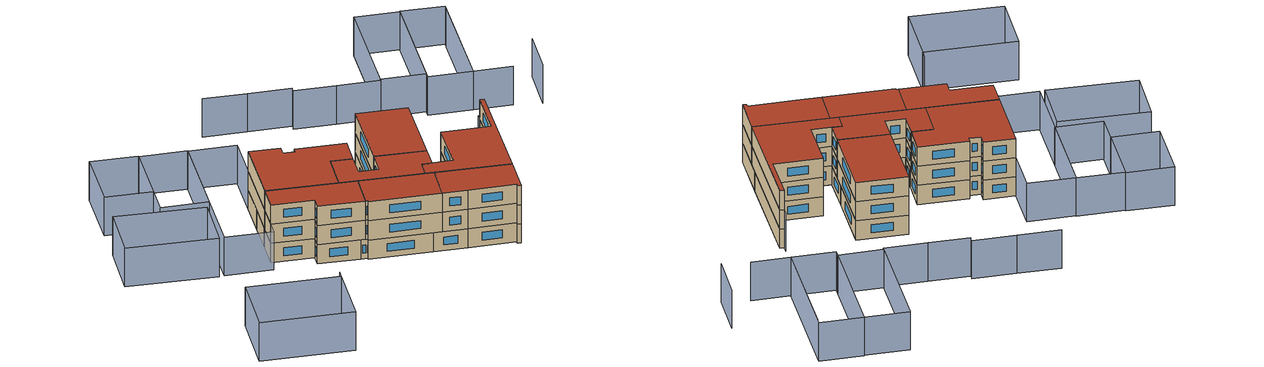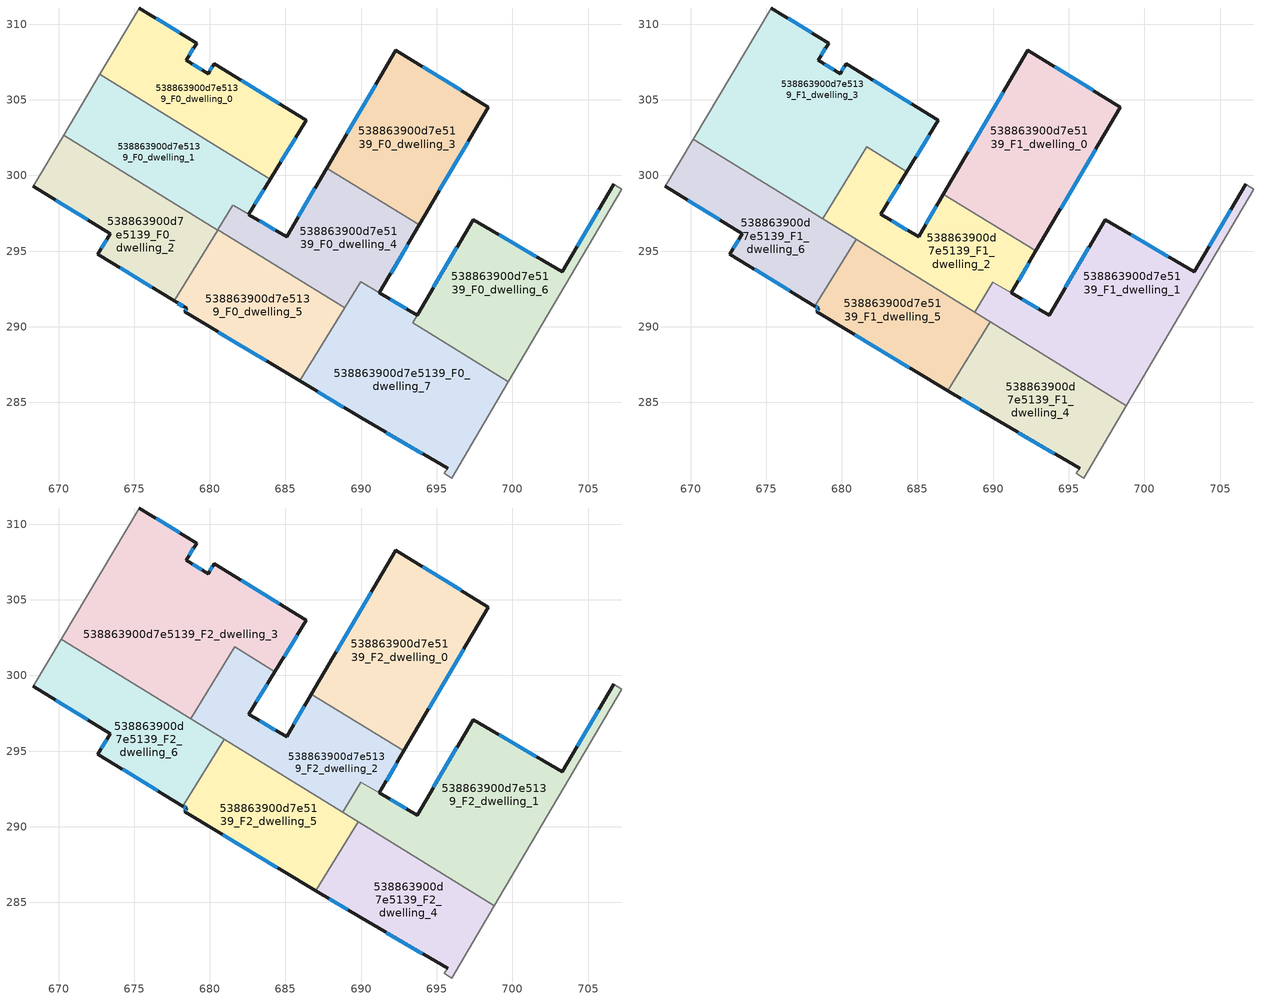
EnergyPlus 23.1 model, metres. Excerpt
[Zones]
538863900d7e5139_F0_dwelling_0
 floor ground (EU_floor_Construction): 680.28,307.37 686.37,303.65 683.98,299.75 672.73,306.68 675.34,311.07 679.12,308.75 678.43,307.63 679.89,306.73 z0
 wall outside (EU_wall_Construction): 683.99,299.76 686.37,303.65 680.28,307.37 679.89,306.73 678.43,307.63 679.12,308.75 675.34,311.07 z0:3
 wall adiabatic (EU_wall_Construction): 675.34,311.07 672.73,306.68 z0:3
 wall to 538863900d7e5139_F0_dwelling_1 (EU_wall_Construction): 672.73,306.68 682.97,300.38 / 682.98,300.37 683.98,299.75 z0:3
 window (EU_Window_Construction): 678.01,309.43 676.44,310.39 / 678.63,307.96 678.92,308.42 / 679.46,307 678.86,307.36 / 680.16,307.19 680,306.92 / 684.59,304.74 682.06,306.28 / 684.68,300.9 685.67,302.51 z0.88:2.12
538863900d7e5139_F0_dwelling_1
 floor ground (EU_floor_Construction): 683.99,299.75 682.56,297.42 681.53,298.03 680.52,296.39 670.34,302.66 672.73,306.68 z0
 wall outside (EU_wall_Construction): 682.56,297.42 683.99,299.75 z0:3
 wall to 538863900d7e5139_F0_dwelling_2 (EU_wall_Construction): 670.34,302.66 680.52,296.39 z0:3
 wall adiabatic (EU_wall_Construction): 672.73,306.68 670.34,302.66 z0:3
 wall to 538863900d7e5139_F0_dwelling_4 (EU_wall_Construction): 681.53,298.03 682.56,297.42 / 680.54,296.41 681.53,298.02 z0:3
 wall to 538863900d7e5139_F0_dwelling_5 (EU_wall_Construction): 680.52,296.39 680.54,296.41 z0:3
 window (EU_Window_Construction): 682.98,298.11 683.57,299.07 z0.88:2.12
538863900d7e5139_F0_dwelling_2
 floor ground (EU_floor_Construction): 680.52,296.39 677.65,291.71 672.59,294.81 673.42,296.16 668.34,299.27 670.34,302.66 z0
 wall outside (EU_wall_Construction): 668.34,299.27 673.42,296.16 672.59,294.81 677.65,291.71 z0:3
 wall adiabatic (EU_wall_Construction): 670.34,302.66 668.34,299.27 z0:3
 wall to 538863900d7e5139_F0_dwelling_5 (EU_wall_Construction): 677.65,291.71 680.52,296.39 z0:3
 window (EU_Window_Construction): 669.82,298.36 671.93,297.07 / 674.07,293.9 676.17,292.62 / 673.18,295.76 672.83,295.2 z0.88:2.12
538863900d7e5139_F0_dwelling_3
 floor ground (EU_floor_Construction): 698.4,304.53 693.84,296.73 687.72,300.49 692.28,308.29 z0
 wall outside (EU_wall_Construction): 693.84,296.73 698.4,304.53 692.28,308.29 687.72,300.49 z0:3
 wall to 538863900d7e5139_F0_dwelling_4 (EU_wall_Construction): 687.72,300.49 693.84,296.73 z0:3
 window (EU_Window_Construction): 690.95,306.01 689.06,302.77 / 696.61,305.63 694.07,307.19 / 695.17,299.01 697.06,302.24 z0.88:2.12
538863900d7e5139_F0_dwelling_4
 floor ground (EU_floor_Construction): 693.83,296.73 691.21,292.24 689.96,292.96 688.91,291.26 680.54,296.41 681.53,298.02 685.07,295.96 687.72,300.49 z0
 wall outside (EU_wall_Construction): 687.72,300.49 685.07,295.96 682.56,297.42 / 691.21,292.24 693.83,296.73 z0:3
 wall to 538863900d7e5139_F0_dwelling_5 (EU_wall_Construction): 680.54,296.41 688.91,291.26 z0:3
 wall to 538863900d7e5139_F0_dwelling_7 (EU_wall_Construction): 688.91,291.26 689.96,292.96 691.21,292.24 z0:3
 window (EU_Window_Construction): 684.34,296.39 683.3,296.99 / 686.95,299.17 685.85,297.29 / 691.98,293.55 693.06,295.41 z0.88:2.12
538863900d7e5139_F0_dwelling_5
 floor ground (EU_floor_Construction): 688.91,291.26 685.94,286.42 678.33,290.99 678.47,291.21 677.65,291.71 680.54,296.41 z0
 wall outside (EU_wall_Construction): 677.65,291.71 678.47,291.21 678.33,290.99 685.94,286.42 z0:3
 wall to 538863900d7e5139_F0_dwelling_7 (EU_wall_Construction): 685.94,286.42 688.91,291.26 z0:3
 window (EU_Window_Construction): 677.89,291.57 678.23,291.36 / 680.56,289.65 683.71,287.76 / 678.43,291.15 678.37,291.05 z0.88:2.12
538863900d7e5139_F0_dwelling_6
 floor ground (EU_floor_Construction): 707.21,299.1 699.73,286.37 693.4,290.26 697.39,297.09 703.3,293.63 706.69,299.42 z0
 wall outside (EU_wall_Construction): 706.69,299.42 703.3,293.63 697.39,297.09 693.7,290.78 z0:3
 wall adiabatic (EU_wall_Construction): 699.73,286.37 707.21,299.1 706.69,299.42 z0:3
 wall to 538863900d7e5139_F0_dwelling_7 (EU_wall_Construction): 693.7,290.78 693.4,290.26 699.73,286.37 z0:3
 window (EU_Window_Construction): 701.57,294.64 699.12,296.08 / 705.7,297.73 704.29,295.33 / 696.31,295.24 694.78,292.62 z0.88:2.12
538863900d7e5139_F0_dwelling_7
 floor ground (EU_floor_Construction): 693.7,290.78 693.4,290.26 699.73,286.37 695.99,280.01 695.51,280.31 695.71,280.65 690,283.98 685.94,286.42 689.96,292.96 z0
 wall outside (EU_wall_Construction): 685.94,286.42 690,283.98 695.71,280.65 / 693.7,290.78 691.21,292.24 z0:3
 wall adiabatic (EU_wall_Construction): 695.71,280.65 695.51,280.31 695.99,280.01 699.73,286.37 z0:3
 window (EU_Window_Construction): 691.67,283.01 694.04,281.62 / 687.13,285.71 688.81,284.7 / 692.97,291.21 691.94,291.81 z0.88:2.12
538863900d7e5139_F1_dwelling_0
 floor outside (EU_floor_Construction): 693.84,296.73 692.83,295.01 693.83,296.73 687.72,300.49 z3
 floor to 538863900d7e5139_F0_dwelling_3 (EU_floor_Construction): 698.4,304.53 693.84,296.73 687.72,300.49 692.28,308.29 z3
 floor to 538863900d7e5139_F0_dwelling_4 (EU_floor_Construction): 693.83,296.73 692.83,295.01 686.72,298.77 687.72,300.49 z3
 wall outside (EU_wall_Construction): 692.83,295.01 698.4,304.53 692.28,308.29 686.72,298.77 z3:6
 wall to 538863900d7e5139_F1_dwelling_2 (EU_wall_Construction): 686.72,298.77 692.83,295.01 z3:6
 window (EU_Window_Construction): 690.66,305.5 688.35,301.56 / 696.61,305.63 694.07,307.19 / 694.46,297.8 696.77,301.74 z3.88:5.12
538863900d7e5139_F1_dwelling_1
 floor to 538863900d7e5139_F0_dwelling_6 (EU_floor_Construction): 707.21,299.1 699.73,286.37 693.4,290.26 697.39,297.09 703.3,293.63 706.69,299.42 z3
 floor to 538863900d7e5139_F0_dwelling_7 (EU_floor_Construction): 693.7,290.78 693.4,290.26 699.73,286.37 698.81,284.8 688.77,290.97 689.99,292.95 z3
 wall outside (EU_wall_Construction): 706.69,299.42 703.3,293.63 697.39,297.09 693.7,290.78 691.21,292.24 z3:6
 wall to 538863900d7e5139_F1_dwelling_2 (EU_wall_Construction): 691.21,292.24 689.99,292.95 688.77,290.97 z3:6
 wall adiabatic (EU_wall_Construction): 698.81,284.8 707.21,299.1 706.69,299.42 z3:6
 wall to 538863900d7e5139_F1_dwelling_4 (EU_wall_Construction): 689.8,290.34 698.81,284.8 z3:6
 wall to 538863900d7e5139_F1_dwelling_5 (EU_wall_Construction): 688.77,290.97 689.8,290.34 z3:6
 window (EU_Window_Construction): 696.31,295.24 694.78,292.62 / 701.57,294.64 699.12,296.08 / 705.7,297.73 704.29,295.33 / 692.97,291.2 691.94,291.81 z3.88:5.12
538863900d7e5139_F1_dwelling_2
 floor to 538863900d7e5139_F0_dwelling_1 (EU_floor_Construction): 683.99,299.75 682.56,297.43 681.53,298.03 680.52,296.39 678.89,297.39 681.34,301.38 z3
 floor to 538863900d7e5139_F0_dwelling_4 (EU_floor_Construction): 692.83,295.01 691.21,292.24 689.96,292.96 688.91,291.26 680.54,296.41 681.53,298.03 682.56,297.42 685.07,295.96 686.72,298.77 z3
 floor to 538863900d7e5139_F0_dwelling_0 (EU_floor_Construction): 684.3,300.26 683.99,299.75 681.34,301.38 681.66,301.89 z3
 floor to 538863900d7e5139_F0_dwelling_5 (EU_floor_Construction): 688.91,291.26 688.75,290.99 680.37,296.14 680.54,296.41 z3
 floor to 538863900d7e5139_F0_dwelling_2 (EU_floor_Construction): 680.52,296.39 680.37,296.14 678.74,297.15 678.89,297.39 z3
 floor to 538863900d7e5139_F0_dwelling_7 (EU_floor_Construction): 691.21,292.24 689.99,292.95 688.77,290.97 688.75,290.99 689.96,292.96 z3
 wall outside (EU_wall_Construction): 686.72,298.77 685.07,295.96 682.56,297.42 684.3,300.26 / 691.21,292.24 692.83,295.01 z3:6
 wall to 538863900d7e5139_F1_dwelling_3 (EU_wall_Construction): 684.3,300.26 681.66,301.89 678.74,297.15 z3:6
 wall to 538863900d7e5139_F1_dwelling_5 (EU_wall_Construction): 680.94,295.79 688.77,290.97 z3:6
 wall to 538863900d7e5139_F1_dwelling_6 (EU_wall_Construction): 678.74,297.15 680.94,295.79 z3:6
 window (EU_Window_Construction): 683.07,298.25 683.79,299.43 / 684.34,296.39 683.3,297 / 686.24,297.95 685.55,296.79 / 691.68,293.05 692.35,294.2 z3.88:5.12
538863900d7e5139_F1_dwelling_3
 floor to 538863900d7e5139_F0_dwelling_0 (EU_floor_Construction): 680.28,307.37 686.37,303.65 684.3,300.26 681.66,301.89 681.34,301.38 672.73,306.68 675.34,311.07 679.12,308.75 678.43,307.63 679.89,306.73 z3
 floor to 538863900d7e5139_F0_dwelling_1 (EU_floor_Construction): 681.34,301.38 678.89,297.39 670.34,302.66 672.73,306.68 z3
 floor to 538863900d7e5139_F0_dwelling_2 (EU_floor_Construction): 678.89,297.39 678.74,297.15 670.19,302.4 670.34,302.66 z3
 wall outside (EU_wall_Construction): 684.3,300.26 686.37,303.65 680.28,307.37 679.89,306.73 678.43,307.63 679.12,308.75 675.34,311.07 z3:6
 wall adiabatic (EU_wall_Construction): 675.34,311.07 670.19,302.4 z3:6
 wall to 538863900d7e5139_F1_dwelling_6 (EU_wall_Construction): 670.19,302.4 678.74,297.15 z3:6
 window (EU_Window_Construction): 684.59,304.74 682.06,306.28 / 684.9,301.25 685.76,302.66 / 678.01,309.43 676.44,310.39 / 678.63,307.96 678.92,308.42 / 679.46,307 678.86,307.36 / 680.16,307.19 680,306.92 z3.88:5.12
538863900d7e5139_F1_dwelling_4
 floor to 538863900d7e5139_F0_dwelling_7 (EU_floor_Construction): 698.81,284.8 695.99,280.01 695.51,280.31 695.71,280.65 690,283.98 687,285.79 689.8,290.34 z3
 wall outside (EU_wall_Construction): 687,285.79 690,283.98 695.71,280.65 z3:6
 wall to 538863900d7e5139_F1_dwelling_5 (EU_wall_Construction): 689.8,290.34 687,285.79 z3:6
 wall adiabatic (EU_wall_Construction): 695.71,280.65 695.51,280.31 695.99,280.01 698.81,284.8 z3:6
 window (EU_Window_Construction): 687.88,285.26 689.12,284.51 / 691.67,283.01 694.04,281.62 z3.88:5.12
538863900d7e5139_F1_dwelling_5
 floor to 538863900d7e5139_F0_dwelling_5 (EU_floor_Construction): 688.75,290.99 685.94,286.42 678.33,290.99 678.47,291.21 678.22,291.36 680.94,295.79 z3
 floor to 538863900d7e5139_F0_dwelling_7 (EU_floor_Construction): 689.8,290.34 687,285.79 685.94,286.42 688.75,290.99 z3
 wall outside (EU_wall_Construction): 678.22,291.36 678.47,291.21 678.33,290.99 687,285.79 z3:6
 wall to 538863900d7e5139_F1_dwelling_6 (EU_wall_Construction): 680.94,295.79 678.22,291.36 z3:6
 window (EU_Window_Construction): 680.87,289.47 684.46,287.31 / 678.43,291.15 678.37,291.05 / 678.29,291.32 678.39,291.26 z3.88:5.12
538863900d7e5139_F1_dwelling_6
 floor to 538863900d7e5139_F0_dwelling_2 (EU_floor_Construction): 680.37,296.14 677.65,291.71 672.59,294.81 673.42,296.16 668.34,299.27 670.19,302.4 z3
 floor to 538863900d7e5139_F0_dwelling_5 (EU_floor_Construction): 680.94,295.79 678.22,291.36 677.65,291.71 680.37,296.14 z3
 wall outside (EU_wall_Construction): 668.34,299.27 673.42,296.16 672.59,294.81 678.22,291.36 z3:6
 wall adiabatic (EU_wall_Construction): 670.19,302.4 668.34,299.27 z3:6
 window (EU_Window_Construction): 674.24,293.8 676.57,292.37 / 673.18,295.76 672.83,295.2 / 669.82,298.36 671.93,297.07 z3.88:5.12
538863900d7e5139_F2_dwelling_0
 floor to 538863900d7e5139_F1_dwelling_0 (EU_floor_Construction): 698.4,304.53 692.83,295.01 686.72,298.77 692.28,308.29 z6
 wall outside (EU_wall_Construction): 692.83,295.01 698.4,304.53 692.28,308.29 686.72,298.77 z6:9
 wall to 538863900d7e5139_F2_dwelling_2 (EU_wall_Construction): 686.72,298.77 692.83,295.01 z6:9
 window (EU_Window_Construction): 690.66,305.5 688.35,301.56 / 696.61,305.63 694.07,307.19 / 694.46,297.8 696.77,301.74 z6.88:8.12
 roof outside (EU_roof_Construction): 692.83,295.01 698.4,304.53 692.28,308.29 686.72,298.77 z9
538863900d7e5139_F2_dwelling_1
 floor to 538863900d7e5139_F1_dwelling_1 (EU_floor_Construction): 707.21,299.1 698.81,284.8 688.77,290.97 689.99,292.95 693.7,290.78 697.39,297.09 703.3,293.63 706.69,299.42 z6
 wall outside (EU_wall_Construction): 706.69,299.42 703.3,293.63 697.39,297.09 693.7,290.78 691.21,292.24 z6:9
 wall to 538863900d7e5139_F2_dwelling_2 (EU_wall_Construction): 691.21,292.24 689.99,292.95 688.77,290.97 z6:9
 wall adiabatic (EU_wall_Construction): 698.81,284.8 707.21,299.1 706.69,299.42 z6:9
 wall to 538863900d7e5139_F2_dwelling_4 (EU_wall_Construction): 689.8,290.34 698.81,284.8 z6:9
 wall to 538863900d7e5139_F2_dwelling_5 (EU_wall_Construction): 688.77,290.97 689.8,290.34 z6:9
 window (EU_Window_Construction): 696.31,295.24 694.78,292.62 / 701.57,294.64 699.12,296.08 / 705.7,297.73 704.29,295.33 / 692.97,291.2 691.94,291.81 z6.88:8.12
 roof outside (EU_roof_Construction): 698.81,284.8 707.21,299.1 706.69,299.42 703.3,293.63 697.39,297.09 693.7,290.78 689.99,292.95 688.77,290.97 z9
538863900d7e5139_F2_dwelling_2
 floor to 538863900d7e5139_F1_dwelling_2 (EU_floor_Construction): 686.72,298.77 692.83,295.01 691.21,292.24 689.99,292.95 688.77,290.97 678.74,297.15 681.66,301.89 684.3,300.26 682.56,297.42 685.07,295.96 z6
 wall outside (EU_wall_Construction): 686.72,298.77 685.07,295.96 682.56,297.42 684.3,300.26 / 691.21,292.24 692.83,295.01 z6:9
 wall to 538863900d7e5139_F2_dwelling_3 (EU_wall_Construction): 684.3,300.26 681.66,301.89 678.74,297.15 z6:9
 wall to 538863900d7e5139_F2_dwelling_5 (EU_wall_Construction): 680.94,295.79 688.77,290.97 z6:9
 wall to 538863900d7e5139_F2_dwelling_6 (EU_wall_Construction): 678.74,297.15 680.94,295.79 z6:9
 window (EU_Window_Construction): 683.07,298.25 683.79,299.43 / 684.34,296.39 683.3,297 / 686.24,297.95 685.55,296.79 / 691.68,293.05 692.35,294.2 z6.88:8.12
 roof outside (EU_roof_Construction): 691.21,292.24 692.83,295.01 686.72,298.77 685.07,295.96 682.56,297.42 684.3,300.26 681.66,301.89 678.74,297.15 688.77,290.97 689.99,292.95 z9
538863900d7e5139_F2_dwelling_3
 floor to 538863900d7e5139_F1_dwelling_3 (EU_floor_Construction): 680.28,307.37 686.37,303.65 684.3,300.26 681.66,301.89 678.74,297.15 670.19,302.4 675.34,311.07 679.12,308.75 678.43,307.63 679.89,306.73 z6
 wall outside (EU_wall_Construction): 684.3,300.26 686.37,303.65 680.28,307.37 679.89,306.73 678.43,307.63 679.12,308.75 675.34,311.07 z6:9
 wall adiabatic (EU_wall_Construction): 675.34,311.07 670.19,302.4 z6:9
 wall to 538863900d7e5139_F2_dwelling_6 (EU_wall_Construction): 670.19,302.4 678.74,297.15 z6:9
 window (EU_Window_Construction): 684.59,304.74 682.06,306.28 / 684.9,301.25 685.76,302.66 / 678.01,309.43 676.44,310.39 / 678.63,307.96 678.92,308.42 / 679.46,307 678.86,307.36 / 680.16,307.19 680,306.92 z6.88:8.12
 roof outside (EU_roof_Construction): 684.3,300.26 686.37,303.65 680.28,307.37 679.89,306.73 678.43,307.63 679.12,308.75 675.34,311.07 670.19,302.4 678.74,297.15 681.66,301.89 z9
538863900d7e5139_F2_dwelling_4
 floor to 538863900d7e5139_F1_dwelling_4 (EU_floor_Construction): 698.81,284.8 695.99,280.01 695.51,280.31 695.71,280.65 690,283.98 687,285.79 689.8,290.34 z6
 wall outside (EU_wall_Construction): 687,285.79 690,283.98 695.71,280.65 z6:9
 wall to 538863900d7e5139_F2_dwelling_5 (EU_wall_Construction): 689.8,290.34 687,285.79 z6:9
 wall adiabatic (EU_wall_Construction): 695.71,280.65 695.51,280.31 695.99,280.01 698.81,284.8 z6:9
 window (EU_Window_Construction): 687.88,285.26 689.12,284.51 / 691.67,283.01 694.04,281.62 z6.88:8.12
 roof outside (EU_roof_Construction): 695.99,280.01 698.81,284.8 689.8,290.34 687,285.79 690,283.98 695.71,280.65 695.51,280.31 z9
538863900d7e5139_F2_dwelling_5
 floor to 538863900d7e5139_F1_dwelling_5 (EU_floor_Construction): 689.8,290.34 687,285.79 678.33,290.99 678.47,291.21 678.22,291.36 680.94,295.79 z6
 wall outside (EU_wall_Construction): 678.22,291.36 678.47,291.21 678.33,290.99 687,285.79 z6:9
 wall to 538863900d7e5139_F2_dwelling_6 (EU_wall_Construction): 680.94,295.79 678.22,291.36 z6:9
 window (EU_Window_Construction): 680.87,289.47 684.46,287.31 / 678.43,291.15 678.37,291.05 / 678.29,291.32 678.39,291.26 z6.88:8.12
 roof outside (EU_roof_Construction): 687,285.79 689.8,290.34 680.94,295.79 678.22,291.36 678.47,291.21 678.33,290.99 z9
538863900d7e5139_F2_dwelling_6
 floor to 538863900d7e5139_F1_dwelling_6 (EU_floor_Construction): 680.94,295.79 678.22,291.36 672.59,294.81 673.42,296.16 668.34,299.27 670.19,302.4 z6
 wall outside (EU_wall_Construction): 668.34,299.27 673.42,296.16 672.59,294.81 678.22,291.36 z6:9
 wall adiabatic (EU_wall_Construction): 670.19,302.4 668.34,299.27 z6:9
 window (EU_Window_Construction): 674.24,293.8 676.57,292.37 / 673.18,295.76 672.83,295.2 / 669.82,298.36 671.93,297.07 z6.88:8.12
 roof outside (EU_roof_Construction): 678.22,291.36 680.94,295.79 670.19,302.4 668.34,299.27 673.42,296.16 672.59,294.81 z9
shading: 695.62,280.24 707.22,299.1 / 706.67,299.43 707.15,300.2 / 719,306.02 714.3,308.77 / 666.78,284.25 666.15,283.23 / 712.01,329.48 703.8,315.52 / 703.8,315.52 698.56,318.6 / 698.56,318.6 693.5,321.57 / 693.87,322.21 688.62,325.3 / 688.62,325.29 683.31,328.42 / 722.11,303.59 725.64,309.36 / 661.45,275.51 650.27,282.32 / 650.27,282.32 655,290.09 / 655,290.09 666.18,283.28 / 666.18,283.28 661.45,275.51 / 714.3,308.77 722.41,322.61 / 722.83,323.26 714.3,308.77 / 714.3,308.77 708.96,311.91 / 708.96,311.91 717.49,326.41 / 717.49,326.41 722.83,323.26 / 717.48,326.4 709.36,312.59 / 709.36,312.59 703.95,315.78 / 703.95,315.78 712.07,329.58 / 712.07,329.58 717.48,326.4 / 665.18,308.2 660.91,301.4 / 660.91,301.4 650.08,308.21 / 650.08,308.21 654.35,315.01 / 654.35,315.01 665.18,308.2 / 678.72,316.76 667.39,297.67 / 667.39,297.67 661.61,301.1 / 661.61,301.1 672.94,320.19 / 672.94,320.19 678.72,316.76 / 673,320.27 666.3,308.99 / 666.3,308.99 660.52,312.43 / 660.52,312.43 667.23,323.7 / 667.23,323.7 673,320.27 / 667.28,323.79 662.61,315.93 / 662.61,315.93 656.86,319.36 / 656.86,319.36 661.53,327.21 / 661.53,327.21 667.28,323.79 z0:6
[Building]
EU S2 Campaign: North Axis=0; Terrain=City; Solar Distribution=FullExterior
[Site:Location]
Montreal-Trudeau.Intl.AP: Latitude=45.4667; Longitude=-73.75; Time Zone=-5; Elevation=36
[SizingPeriod:WeatherFileDays]
AnnualSizingPeriod: Begin Month=1; Begin Day of Month=1; End Month=12; End Day of Month=31; Day of Week for Start Day=Monday; Use Weather File Daylight Saving Period=No; Use Weather File Rain and Snow Indicators=No
[MATERIAL]
EU_InternalMass_Material: Roughness=MediumRough; Thickness=0.1; Conductivity=1; Density=1800; Specific Heat=900; Thermal Absorptance=0.9; Solar Absorptance=0.7; Visible Absorptance=0.7
[MATERIAL:NOMASS] Roughness=MediumRough; Thermal Absorptance=0.9; Solar Absorptance=0.7; Visible Absorptance=0.7
Name | Thermal Resistance
EU_wall_NoMass | 1.49909
EU_roof_NoMass | 2.72548
EU_floor_NoMass | 1.36485
[WINDOWMATERIAL:SIMPLEGLAZINGSYSTEM]
EU_Window_SimpleGlazing: UFactor=3.92339; Solar Heat Gain Coefficient=0.8; Visible Transmittance=0.8
[CONSTRUCTION]
EU_wall_Construction: EU_wall_NoMass
EU_roof_Construction: EU_roof_NoMass
EU_floor_Construction: EU_floor_NoMass
EU_Window_Construction: EU_Window_SimpleGlazing
EU_InternalMass_Construction: EU_InternalMass_Material
[ZONE] Type=1; Multiplier=1; Ceiling Height=autocalculate; Floor Area=autocalculate; Part of Total Floor Area=Yes
Name | Volume
538863900d7e5139_F0_dwelling_0 | 184.497
538863900d7e5139_F1_dwelling_0; 538863900d7e5139_F2_dwelling_0 | 237.231
538863900d7e5139_F0_dwelling_1 | 178.104
538863900d7e5139_F1_dwelling_1; 538863900d7e5139_F2_dwelling_1 | 261.989
538863900d7e5139_F0_dwelling_2 | 168.364
538863900d7e5139_F1_dwelling_2; 538863900d7e5139_F2_dwelling_2 | 181.699
538863900d7e5139_F0_dwelling_3 | 194.332
538863900d7e5139_F1_dwelling_3; 538863900d7e5139_F2_dwelling_3 | 329.123
538863900d7e5139_F0_dwelling_4 | 171.037
538863900d7e5139_F1_dwelling_4; 538863900d7e5139_F2_dwelling_4 | 168.339
538863900d7e5139_F0_dwelling_5 | 168.337
538863900d7e5139_F1_dwelling_5; 538863900d7e5139_F2_dwelling_5 | 168.323
538863900d7e5139_F0_dwelling_6 | 190.62
538863900d7e5139_F1_dwelling_6; 538863900d7e5139_F2_dwelling_6 | 168.335
538863900d7e5139_F0_dwelling_7 | 259.682
[INTERNALMASS] Construction=EU_InternalMass_Construction
Name | Zone or ZoneList | Surface Area
538863900d7e5139_F0_dwelling_0_EU_InternalMass | 538863900d7e5139_F0_dwelling_0 | 61.4941
538863900d7e5139_F0_dwelling_1_EU_InternalMass | 538863900d7e5139_F0_dwelling_1 | 59.3653
538863900d7e5139_F0_dwelling_2_EU_InternalMass | 538863900d7e5139_F0_dwelling_2 | 56.1214
538863900d7e5139_F0_dwelling_3_EU_InternalMass | 538863900d7e5139_F0_dwelling_3 | 64.7787
538863900d7e5139_F0_dwelling_4_EU_InternalMass | 538863900d7e5139_F0_dwelling_4 | 57.0382
538863900d7e5139_F0_dwelling_5_EU_InternalMass | 538863900d7e5139_F0_dwelling_5 | 56.1122
538863900d7e5139_F0_dwelling_6_EU_InternalMass | 538863900d7e5139_F0_dwelling_6 | 63.5571
538863900d7e5139_F0_dwelling_7_EU_InternalMass | 538863900d7e5139_F0_dwelling_7 | 86.561
538863900d7e5139_F1_dwelling_0_EU_InternalMass | 538863900d7e5139_F1_dwelling_0 | 79.0769
538863900d7e5139_F1_dwelling_1_EU_InternalMass | 538863900d7e5139_F1_dwelling_1 | 87.3346
538863900d7e5139_F1_dwelling_2_EU_InternalMass | 538863900d7e5139_F1_dwelling_2 | 60.5649
538863900d7e5139_F1_dwelling_3_EU_InternalMass | 538863900d7e5139_F1_dwelling_3 | 109.709
538863900d7e5139_F1_dwelling_4_EU_InternalMass | 538863900d7e5139_F1_dwelling_4 | 56.1127
538863900d7e5139_F1_dwelling_5_EU_InternalMass | 538863900d7e5139_F1_dwelling_5 | 56.1082
538863900d7e5139_F1_dwelling_6_EU_InternalMass | 538863900d7e5139_F1_dwelling_6 | 56.1162
538863900d7e5139_F2_dwelling_0_EU_InternalMass | 538863900d7e5139_F2_dwelling_0 | 79.0769
538863900d7e5139_F2_dwelling_1_EU_InternalMass | 538863900d7e5139_F2_dwelling_1 | 87.3346
538863900d7e5139_F2_dwelling_2_EU_InternalMass | 538863900d7e5139_F2_dwelling_2 | 60.5649
538863900d7e5139_F2_dwelling_3_EU_InternalMass | 538863900d7e5139_F2_dwelling_3 | 109.709
538863900d7e5139_F2_dwelling_4_EU_InternalMass | 538863900d7e5139_F2_dwelling_4 | 56.1127
538863900d7e5139_F2_dwelling_5_EU_InternalMass | 538863900d7e5139_F2_dwelling_5 | 56.1082
538863900d7e5139_F2_dwelling_6_EU_InternalMass | 538863900d7e5139_F2_dwelling_6 | 56.1162
[OTHEREQUIPMENT] Fuel Type=Electricity; Design Level Calculation Method=Watts/Area; Power per Zone Floor Area=1; Fraction Latent=0; Fraction Radiant=0; Fraction Lost=0; Carbon Dioxide Generation Rate=0; EndUse Subcategory=EU_Step8_InternalGains
Name | Zone or ZoneList or Space or SpaceList | Schedule
EU_Step8_InternalGain_538863900d7e5139_F0_dwelling_0_f000 | 538863900d7e5139_F0_dwelling_0 | EU_Step8_GainSchedule_538863900d7e5139_F0_dwelling_0_f000
EU_Step8_InternalGain_538863900d7e5139_F0_dwelling_1_f000 | 538863900d7e5139_F0_dwelling_1 | EU_Step8_GainSchedule_538863900d7e5139_F0_dwelling_1_f000
EU_Step8_InternalGain_538863900d7e5139_F0_dwelling_2_f000 | 538863900d7e5139_F0_dwelling_2 | EU_Step8_GainSchedule_538863900d7e5139_F0_dwelling_2_f000
EU_Step8_InternalGain_538863900d7e5139_F0_dwelling_3_f000 | 538863900d7e5139_F0_dwelling_3 | EU_Step8_GainSchedule_538863900d7e5139_F0_dwelling_3_f000
EU_Step8_InternalGain_538863900d7e5139_F0_dwelling_4_f000 | 538863900d7e5139_F0_dwelling_4 | EU_Step8_GainSchedule_538863900d7e5139_F0_dwelling_4_f000
EU_Step8_InternalGain_538863900d7e5139_F0_dwelling_5_f000 | 538863900d7e5139_F0_dwelling_5 | EU_Step8_GainSchedule_538863900d7e5139_F0_dwelling_5_f000
EU_Step8_InternalGain_538863900d7e5139_F0_dwelling_6_f000 | 538863900d7e5139_F0_dwelling_6 | EU_Step8_GainSchedule_538863900d7e5139_F0_dwelling_6_f000
EU_Step8_InternalGain_538863900d7e5139_F0_dwelling_7_f000 | 538863900d7e5139_F0_dwelling_7 | EU_Step8_GainSchedule_538863900d7e5139_F0_dwelling_7_f000
EU_Step8_InternalGain_538863900d7e5139_F1_dwelling_0_f000 | 538863900d7e5139_F1_dwelling_0 | EU_Step8_GainSchedule_538863900d7e5139_F1_dwelling_0_f000
EU_Step8_InternalGain_538863900d7e5139_F1_dwelling_1_f000 | 538863900d7e5139_F1_dwelling_1 | EU_Step8_GainSchedule_538863900d7e5139_F1_dwelling_1_f000
EU_Step8_InternalGain_538863900d7e5139_F1_dwelling_2_f000 | 538863900d7e5139_F1_dwelling_2 | EU_Step8_GainSchedule_538863900d7e5139_F1_dwelling_2_f000
EU_Step8_InternalGain_538863900d7e5139_F1_dwelling_3_f000 | 538863900d7e5139_F1_dwelling_3 | EU_Step8_GainSchedule_538863900d7e5139_F1_dwelling_3_f000
EU_Step8_InternalGain_538863900d7e5139_F1_dwelling_4_f000 | 538863900d7e5139_F1_dwelling_4 | EU_Step8_GainSchedule_538863900d7e5139_F1_dwelling_4_f000
EU_Step8_InternalGain_538863900d7e5139_F1_dwelling_5_f000 | 538863900d7e5139_F1_dwelling_5 | EU_Step8_GainSchedule_538863900d7e5139_F1_dwelling_5_f000
EU_Step8_InternalGain_538863900d7e5139_F1_dwelling_6_f000 | 538863900d7e5139_F1_dwelling_6 | EU_Step8_GainSchedule_538863900d7e5139_F1_dwelling_6_f000
EU_Step8_InternalGain_538863900d7e5139_F2_dwelling_0_f000 | 538863900d7e5139_F2_dwelling_0 | EU_Step8_GainSchedule_538863900d7e5139_F2_dwelling_0_f000
EU_Step8_InternalGain_538863900d7e5139_F2_dwelling_1_f000 | 538863900d7e5139_F2_dwelling_1 | EU_Step8_GainSchedule_538863900d7e5139_F2_dwelling_1_f000
EU_Step8_InternalGain_538863900d7e5139_F2_dwelling_2_f000 | 538863900d7e5139_F2_dwelling_2 | EU_Step8_GainSchedule_538863900d7e5139_F2_dwelling_2_f000
EU_Step8_InternalGain_538863900d7e5139_F2_dwelling_3_f000 | 538863900d7e5139_F2_dwelling_3 | EU_Step8_GainSchedule_538863900d7e5139_F2_dwelling_3_f000
EU_Step8_InternalGain_538863900d7e5139_F2_dwelling_4_f000 | 538863900d7e5139_F2_dwelling_4 | EU_Step8_GainSchedule_538863900d7e5139_F2_dwelling_4_f000
EU_Step8_InternalGain_538863900d7e5139_F2_dwelling_5_f000 | 538863900d7e5139_F2_dwelling_5 | EU_Step8_GainSchedule_538863900d7e5139_F2_dwelling_5_f000
EU_Step8_InternalGain_538863900d7e5139_F2_dwelling_6_f000 | 538863900d7e5139_F2_dwelling_6 | EU_Step8_GainSchedule_538863900d7e5139_F2_dwelling_6_f000
[ZONEVENTILATION:DESIGNFLOWRATE] Schedule=EU_AlwaysOn; Design Flow Rate Calculation Method=AirChanges/Hour; Air Changes per Hour=0.704319; Ventilation Type=Natural; Fan Pressure Rise=0; Fan Total Efficiency=1; Constant Term Coefficient=1; Temperature Term Coefficient=0; Velocity Term Coefficient=0; Velocity Squared Term Coefficient=0; Minimum Indoor Temperature=-100; Maximum Indoor Temperature=100; Delta Temperature=-100; Minimum Outdoor Temperature=-100; Maximum Outdoor Temperature=100; Maximum Wind Speed=40
Name | Zone or ZoneList or Space or SpaceList
EU_ConstantAir_538863900d7e5139_F0_dwelling_0 | 538863900d7e5139_F0_dwelling_0
EU_ConstantAir_538863900d7e5139_F0_dwelling_1 | 538863900d7e5139_F0_dwelling_1
EU_ConstantAir_538863900d7e5139_F0_dwelling_2 | 538863900d7e5139_F0_dwelling_2
EU_ConstantAir_538863900d7e5139_F0_dwelling_3 | 538863900d7e5139_F0_dwelling_3
EU_ConstantAir_538863900d7e5139_F0_dwelling_4 | 538863900d7e5139_F0_dwelling_4
EU_ConstantAir_538863900d7e5139_F0_dwelling_5 | 538863900d7e5139_F0_dwelling_5
EU_ConstantAir_538863900d7e5139_F0_dwelling_6 | 538863900d7e5139_F0_dwelling_6
EU_ConstantAir_538863900d7e5139_F0_dwelling_7 | 538863900d7e5139_F0_dwelling_7
EU_ConstantAir_538863900d7e5139_F1_dwelling_0 | 538863900d7e5139_F1_dwelling_0
EU_ConstantAir_538863900d7e5139_F1_dwelling_1 | 538863900d7e5139_F1_dwelling_1
EU_ConstantAir_538863900d7e5139_F1_dwelling_2 | 538863900d7e5139_F1_dwelling_2
EU_ConstantAir_538863900d7e5139_F1_dwelling_3 | 538863900d7e5139_F1_dwelling_3
EU_ConstantAir_538863900d7e5139_F1_dwelling_4 | 538863900d7e5139_F1_dwelling_4
EU_ConstantAir_538863900d7e5139_F1_dwelling_5 | 538863900d7e5139_F1_dwelling_5
EU_ConstantAir_538863900d7e5139_F1_dwelling_6 | 538863900d7e5139_F1_dwelling_6
EU_ConstantAir_538863900d7e5139_F2_dwelling_0 | 538863900d7e5139_F2_dwelling_0
EU_ConstantAir_538863900d7e5139_F2_dwelling_1 | 538863900d7e5139_F2_dwelling_1
EU_ConstantAir_538863900d7e5139_F2_dwelling_2 | 538863900d7e5139_F2_dwelling_2
EU_ConstantAir_538863900d7e5139_F2_dwelling_3 | 538863900d7e5139_F2_dwelling_3
EU_ConstantAir_538863900d7e5139_F2_dwelling_4 | 538863900d7e5139_F2_dwelling_4
EU_ConstantAir_538863900d7e5139_F2_dwelling_5 | 538863900d7e5139_F2_dwelling_5
EU_ConstantAir_538863900d7e5139_F2_dwelling_6 | 538863900d7e5139_F2_dwelling_6
[HVACTEMPLATE:THERMOSTAT] Constant Heating Setpoint=20; Constant Cooling Setpoint=50
EU_HeatOnly_538863900d7e5139_F0_dwelling_0; EU_HeatOnly_538863900d7e5139_F0_dwelling_1; EU_HeatOnly_538863900d7e5139_F0_dwelling_2; EU_HeatOnly_538863900d7e5139_F0_dwelling_3; EU_HeatOnly_538863900d7e5139_F0_dwelling_4; EU_HeatOnly_538863900d7e5139_F0_dwelling_5; EU_HeatOnly_538863900d7e5139_F0_dwelling_6; EU_HeatOnly_538863900d7e5139_F0_dwelling_7; EU_HeatOnly_538863900d7e5139_F1_dwelling_0; EU_HeatOnly_538863900d7e5139_F1_dwelling_1; EU_HeatOnly_538863900d7e5139_F1_dwelling_2; EU_HeatOnly_538863900d7e5139_F1_dwelling_3; EU_HeatOnly_538863900d7e5139_F1_dwelling_4; EU_HeatOnly_538863900d7e5139_F1_dwelling_5; EU_HeatOnly_538863900d7e5139_F1_dwelling_6; EU_HeatOnly_538863900d7e5139_F2_dwelling_0; EU_HeatOnly_538863900d7e5139_F2_dwelling_1; EU_HeatOnly_538863900d7e5139_F2_dwelling_2; EU_HeatOnly_538863900d7e5139_F2_dwelling_3; EU_HeatOnly_538863900d7e5139_F2_dwelling_4; EU_HeatOnly_538863900d7e5139_F2_dwelling_5; EU_HeatOnly_538863900d7e5139_F2_dwelling_6
[HVACTEMPLATE:ZONE:IDEALLOADSAIRSYSTEM] System Availability Schedule=EU_AlwaysOn; Maximum Heating Supply Air Temperature=50; Minimum Cooling Supply Air Temperature=13; Maximum Heating Supply Air Humidity Ratio=0.0156; Minimum Cooling Supply Air Humidity Ratio=0.0077; Heating Limit=NoLimit; Cooling Limit=NoLimit; Heating Availability Schedule=EU_AlwaysOn; Cooling Availability Schedule=EU_CoolingOff; Dehumidification Control Type=ConstantSensibleHeatRatio; Cooling Sensible Heat Ratio=0.7; Dehumidification Setpoint=60; Humidification Control Type=None; Humidification Setpoint=30; Outdoor Air Method=None; Outdoor Air Flow Rate per Person=0.00944; Outdoor Air Flow Rate per Zone Floor Area=0; Outdoor Air Flow Rate per Zone=0; Demand Controlled Ventilation Type=None; Outdoor Air Economizer Type=NoEconomizer; Heat Recovery Type=None; Sensible Heat Recovery Effectiveness=0.7; Latent Heat Recovery Effectiveness=0.65
Name | Template Thermostat
538863900d7e5139_F0_dwelling_0 | EU_HeatOnly_538863900d7e5139_F0_dwelling_0
538863900d7e5139_F0_dwelling_1 | EU_HeatOnly_538863900d7e5139_F0_dwelling_1
538863900d7e5139_F0_dwelling_2 | EU_HeatOnly_538863900d7e5139_F0_dwelling_2
538863900d7e5139_F0_dwelling_3 | EU_HeatOnly_538863900d7e5139_F0_dwelling_3
538863900d7e5139_F0_dwelling_4 | EU_HeatOnly_538863900d7e5139_F0_dwelling_4
538863900d7e5139_F0_dwelling_5 | EU_HeatOnly_538863900d7e5139_F0_dwelling_5
538863900d7e5139_F0_dwelling_6 | EU_HeatOnly_538863900d7e5139_F0_dwelling_6
538863900d7e5139_F0_dwelling_7 | EU_HeatOnly_538863900d7e5139_F0_dwelling_7
538863900d7e5139_F1_dwelling_0 | EU_HeatOnly_538863900d7e5139_F1_dwelling_0
538863900d7e5139_F1_dwelling_1 | EU_HeatOnly_538863900d7e5139_F1_dwelling_1
538863900d7e5139_F1_dwelling_2 | EU_HeatOnly_538863900d7e5139_F1_dwelling_2
538863900d7e5139_F1_dwelling_3 | EU_HeatOnly_538863900d7e5139_F1_dwelling_3
538863900d7e5139_F1_dwelling_4 | EU_HeatOnly_538863900d7e5139_F1_dwelling_4
538863900d7e5139_F1_dwelling_5 | EU_HeatOnly_538863900d7e5139_F1_dwelling_5
538863900d7e5139_F1_dwelling_6 | EU_HeatOnly_538863900d7e5139_F1_dwelling_6
538863900d7e5139_F2_dwelling_0 | EU_HeatOnly_538863900d7e5139_F2_dwelling_0
538863900d7e5139_F2_dwelling_1 | EU_HeatOnly_538863900d7e5139_F2_dwelling_1
538863900d7e5139_F2_dwelling_2 | EU_HeatOnly_538863900d7e5139_F2_dwelling_2
538863900d7e5139_F2_dwelling_3 | EU_HeatOnly_538863900d7e5139_F2_dwelling_3
538863900d7e5139_F2_dwelling_4 | EU_HeatOnly_538863900d7e5139_F2_dwelling_4
538863900d7e5139_F2_dwelling_5 | EU_HeatOnly_538863900d7e5139_F2_dwelling_5
538863900d7e5139_F2_dwelling_6 | EU_HeatOnly_538863900d7e5139_F2_dwelling_6
[SIZING:ZONE] Zone Cooling Design Supply Air Temperature Input Method=SupplyAirTemperature; Zone Cooling Design Supply Air Temperature=13; Zone Heating Design Supply Air Temperature Input Method=SupplyAirTemperature; Zone Heating Design Supply Air Temperature=50; Zone Cooling Design Supply Air Humidity Ratio=0.008; Zone Heating Design Supply Air Humidity Ratio=0.008; Cooling Design Air Flow Method=DesignDay; Cooling Design Air Flow Rate=0; Cooling Minimum Air Flow per Zone Floor Area=0.000762; Cooling Minimum Air Flow=0; Cooling Minimum Air Flow Fraction=0.2; Heating Design Air Flow Method=DesignDay; Heating Design Air Flow Rate=0; Heating Maximum Air Flow per Zone Floor Area=0.002032; Heating Maximum Air Flow=0.141576; Heating Maximum Air Flow Fraction=0.3; Account for Dedicated Outdoor Air System=No; Dedicated Outdoor Air System Control Strategy=NeutralSupplyAir; Dedicated Outdoor Air Low Setpoint Temperature for Design=autosize; Dedicated Outdoor Air High Setpoint Temperature for Design=autosize; Zone Load Sizing Method=Sensible Load Only No Latent Load; Zone Latent Cooling Design Supply Air Humidity Ratio Input Method=HumidityRatioDifference; Zone Cooling Design Supply Air Humidity Ratio Difference=0.005; Zone Latent Heating Design Supply Air Humidity Ratio Input Method=HumidityRatioDifference; Zone Humidification Design Supply Air Humidity Ratio Difference=0.005
538863900d7e5139_F0_dwelling_0; 538863900d7e5139_F0_dwelling_1; 538863900d7e5139_F0_dwelling_2; 538863900d7e5139_F0_dwelling_3; 538863900d7e5139_F0_dwelling_4; 538863900d7e5139_F0_dwelling_5; 538863900d7e5139_F0_dwelling_6; 538863900d7e5139_F0_dwelling_7; 538863900d7e5139_F1_dwelling_0; 538863900d7e5139_F1_dwelling_1; 538863900d7e5139_F1_dwelling_2; 538863900d7e5139_F1_dwelling_3; 538863900d7e5139_F1_dwelling_4; 538863900d7e5139_F1_dwelling_5; 538863900d7e5139_F1_dwelling_6; 538863900d7e5139_F2_dwelling_0; 538863900d7e5139_F2_dwelling_1; 538863900d7e5139_F2_dwelling_2; 538863900d7e5139_F2_dwelling_3; 538863900d7e5139_F2_dwelling_4; 538863900d7e5139_F2_dwelling_5; 538863900d7e5139_F2_dwelling_6
[SCHEDULE:CONSTANT]
Name | Hourly Value
EU_AlwaysOn | 1
EU_CoolingOff | 0
[SCHEDULE:FILE] Column Number=1; Rows to Skip at Top=0; Number of Hours of Data=8760; Column Separator=Comma; Interpolate to Timestep=No; Minutes per Item=60; Adjust Schedule for Daylight Savings=Yes
Name | File
EU_Step8_GainSchedule_538863900d7e5139_F0_dwelling_0_f000 | ../../schedules/538863900d7e5139/538863900d7e5139_F0_dwelling_0_f000_gain.csv
EU_Step8_GainSchedule_538863900d7e5139_F0_dwelling_1_f000 | ../../schedules/538863900d7e5139/538863900d7e5139_F0_dwelling_1_f000_gain.csv
EU_Step8_GainSchedule_538863900d7e5139_F0_dwelling_2_f000 | ../../schedules/538863900d7e5139/538863900d7e5139_F0_dwelling_2_f000_gain.csv
EU_Step8_GainSchedule_538863900d7e5139_F0_dwelling_3_f000 | ../../schedules/538863900d7e5139/538863900d7e5139_F0_dwelling_3_f000_gain.csv
EU_Step8_GainSchedule_538863900d7e5139_F0_dwelling_4_f000 | ../../schedules/538863900d7e5139/538863900d7e5139_F0_dwelling_4_f000_gain.csv
EU_Step8_GainSchedule_538863900d7e5139_F0_dwelling_5_f000 | ../../schedules/538863900d7e5139/538863900d7e5139_F0_dwelling_5_f000_gain.csv
EU_Step8_GainSchedule_538863900d7e5139_F0_dwelling_6_f000 | ../../schedules/538863900d7e5139/538863900d7e5139_F0_dwelling_6_f000_gain.csv
EU_Step8_GainSchedule_538863900d7e5139_F0_dwelling_7_f000 | ../../schedules/538863900d7e5139/538863900d7e5139_F0_dwelling_7_f000_gain.csv
EU_Step8_GainSchedule_538863900d7e5139_F1_dwelling_0_f000 | ../../schedules/538863900d7e5139/538863900d7e5139_F1_dwelling_0_f000_gain.csv
EU_Step8_GainSchedule_538863900d7e5139_F1_dwelling_1_f000 | ../../schedules/538863900d7e5139/538863900d7e5139_F1_dwelling_1_f000_gain.csv
EU_Step8_GainSchedule_538863900d7e5139_F1_dwelling_2_f000 | ../../schedules/538863900d7e5139/538863900d7e5139_F1_dwelling_2_f000_gain.csv
EU_Step8_GainSchedule_538863900d7e5139_F1_dwelling_3_f000 | ../../schedules/538863900d7e5139/538863900d7e5139_F1_dwelling_3_f000_gain.csv
EU_Step8_GainSchedule_538863900d7e5139_F1_dwelling_4_f000 | ../../schedules/538863900d7e5139/538863900d7e5139_F1_dwelling_4_f000_gain.csv
EU_Step8_GainSchedule_538863900d7e5139_F1_dwelling_5_f000 | ../../schedules/538863900d7e5139/538863900d7e5139_F1_dwelling_5_f000_gain.csv
EU_Step8_GainSchedule_538863900d7e5139_F1_dwelling_6_f000 | ../../schedules/538863900d7e5139/538863900d7e5139_F1_dwelling_6_f000_gain.csv
EU_Step8_GainSchedule_538863900d7e5139_F2_dwelling_0_f000 | ../../schedules/538863900d7e5139/538863900d7e5139_F2_dwelling_0_f000_gain.csv
EU_Step8_GainSchedule_538863900d7e5139_F2_dwelling_1_f000 | ../../schedules/538863900d7e5139/538863900d7e5139_F2_dwelling_1_f000_gain.csv
EU_Step8_GainSchedule_538863900d7e5139_F2_dwelling_2_f000 | ../../schedules/538863900d7e5139/538863900d7e5139_F2_dwelling_2_f000_gain.csv
EU_Step8_GainSchedule_538863900d7e5139_F2_dwelling_3_f000 | ../../schedules/538863900d7e5139/538863900d7e5139_F2_dwelling_3_f000_gain.csv
EU_Step8_GainSchedule_538863900d7e5139_F2_dwelling_4_f000 | ../../schedules/538863900d7e5139/538863900d7e5139_F2_dwelling_4_f000_gain.csv
EU_Step8_GainSchedule_538863900d7e5139_F2_dwelling_5_f000 | ../../schedules/538863900d7e5139/538863900d7e5139_F2_dwelling_5_f000_gain.csv
EU_Step8_GainSchedule_538863900d7e5139_F2_dwelling_6_f000 | ../../schedules/538863900d7e5139/538863900d7e5139_F2_dwelling_6_f000_gain.csv
